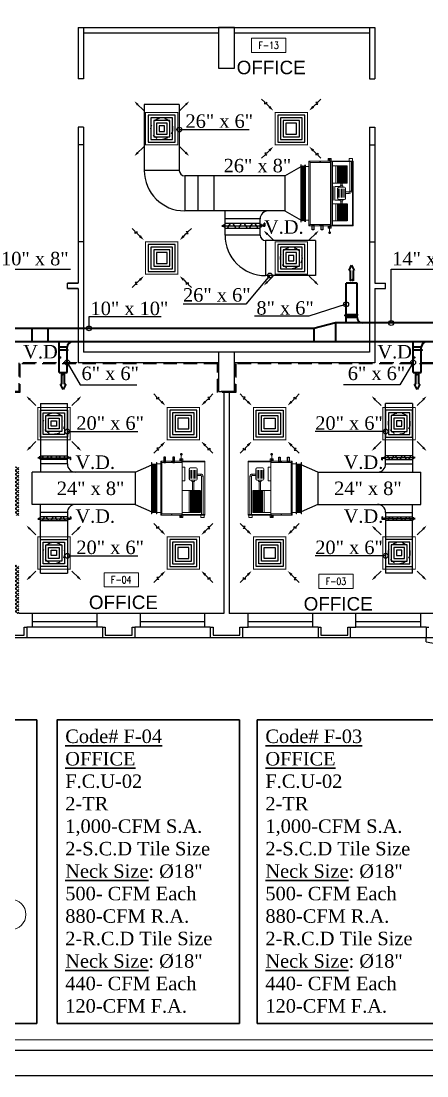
# Model space of a CAD drawing. Extents: x -432 to -365, y -145 to 173.
# Drawn here: x -398.62 to -391.1, y -105.47 to -85.91 of the extents above; entities that cross this region are included whole.
import ezdxf
from ezdxf.enums import TextEntityAlignment as Align

# ---------------------------------------------------------------- set-up
doc = ezdxf.new("R2010")
doc.units = 0
doc.header["$MEASUREMENT"] = 0
for name, pattern in [('DASHDOT', [1, 0.5, -0.25, 0, -0.25]), ('HIDDEN', [0.375, 0.25, -0.125]), ('HIDDEN-Z', [3, 2, -1])]:
    doc.linetypes.add(name, pattern=pattern)
for name, color, linetype in [('01_AC-EQUIP', 206, 'Continuous'), ('03_AC-S.DUCT', 5, 'Continuous'), ('12-AC-FL.CONN.', 2, 'Continuous'), ('A.C.VOLUM DAMPER', 2, 'Continuous'), ('COL', 2, 'Continuous'), ('COLHATCH', 5, 'Continuous'), ('elev', 2, 'Continuous'), ('ELEV1', 7, 'Continuous'), ('FASEL', 253, 'Continuous'), ('fram', 252, 'Continuous'), ('M-CH-WP-R', 40, 'HIDDEN-Z'), ('M-CH-WP-S', 142, 'Continuous'), ('M-DIFUSER', 195, 'Continuous'), ('M-DUCT-RA', 30, 'Continuous'), ('M-DUCT-SA', 5, 'Continuous'), ('M-EQBMNT', 21, 'Continuous'), ('METAL-EDGE', 253, 'Continuous'), ('WALL', 4, 'Continuous'), ('WIN', 5, 'Continuous'), ('ZONE TEXT', 73, 'Continuous')]:
    doc.layers.add(name, color=color, linetype=linetype)
for name, color, linetype, lineweight in [('04-AC_F.A.DUCT', 4, 'Continuous', 35), ('A-SYMB-RMNU', 4, 'Continuous', 9), ('AC-TEXT', 15, 'Continuous', 30), ('AXIS-TXT', 171, 'Continuous', 20)]:
    doc.layers.add(name, color=color, linetype=linetype, lineweight=lineweight)
doc.styles.add('AC', font='romans.shx', dxfattribs={"height": 0.2})
doc.styles.add('ARABY', font='sosa.shx')
doc.styles.add('ROMANS-TITLE', font='ROMANS.shx', dxfattribs={"width": 0.8})
doc.dimstyles.new('IHAB', dxfattribs={"dimscale": 0, "dimtxt": 0.15, "dimasz": 0.09, "dimexe": 0.18, "dimexo": 0.0625, "dimgap": 0, "dimtad": 0, "dimtih": 1, "dimtoh": 1, "dimzin": 0, "dimdsep": 46, "dimtxsty": 'ARABY', "dimcen": 0.03, "dimse1": 1, "dimse2": 1, "dimclrd": 36, "dimclrt": 42, "dimadec": 0, "dimazin": 0, "dimtfac": 1, "dimtmove": 1, "dimatfit": 3, "dimldrblk": 'ORIGIN', "dimfxl": 1, "dimtolj": 1, "dimtzin": 0, "dimarcsym": 0})

# ---------------------------------------------------------------- blocks, each defined once
blk = doc.blocks.new('*U251')
at = {"layer": 'M-DIFUSER', "ltscale": 5, "const_width": 18}
blk.add_lwpolyline([(-300, 300), (300, 300), (300, -300), (-300, -300)], close=True, dxfattribs=at)
at = {"layer": 'M-DIFUSER', "color": 21}
for points in [[(250, 250), (-250, 250), (-250, -250), (250, -250)], [(200, 200), (-200, 200), (-200, -200), (200, -200)], [(150, 150), (-150, 150), (-150, -150), (150, -150)], [(100, 100), (-100, 100), (-100, -100), (100, -100)], [(50, 50), (-50, 50), (-50, -50), (50, -50)]]:
    blk.add_lwpolyline(points, close=True, dxfattribs=at)
at = {"layer": 'M-DUCT-SA', "color": 5, "extrusion": (-5.07059e-20, -1.19855e-17, -1)}
blk.add_line((-461, 461), (-335, 335), dxfattribs=at)
at = {"layer": 'M-DUCT-SA', "color": 5, "extrusion": (-1.19855e-17, 5.07059e-20, -1)}
blk.add_line((461, 461), (335, 335), dxfattribs=at)
at = {"layer": 'M-DUCT-SA', "color": 5, "extrusion": (1.19855e-17, -5.07059e-20, -1)}
blk.add_line((-461, -461), (-335, -335), dxfattribs=at)
at = {"layer": 'M-DUCT-SA', "color": 5, "extrusion": (5.07059e-20, 1.19855e-17, -1)}
blk.add_line((461, -461), (335, -335), dxfattribs=at)
at = {"layer": 'M-DUCT-SA', "color": 5, "extrusion": (-5.07059e-20, -1.19855e-17, -1)}
blk.add_solid([(460, 428), (429, 459), (507, 507)], dxfattribs=at)
at = {"layer": 'M-DUCT-SA', "color": 5, "extrusion": (5.07059e-20, -1.19855e-17, -1)}
blk.add_solid([(-460, 428), (-429, 459), (-507, 507)], dxfattribs=at)
at = {"layer": 'M-DUCT-SA', "color": 5, "extrusion": (1.19855e-17, -5.07059e-20, -1)}
blk.add_solid([(428, -460), (459, -429), (507, -507)], dxfattribs=at)
at = {"layer": 'M-DUCT-SA', "color": 5, "extrusion": (-1.19855e-17, -5.07059e-20, -1)}
blk.add_solid([(-428, -460), (-459, -429), (-507, -507)], dxfattribs=at)
blk = doc.blocks.new('*U254')
at = {"layer": 'M-DIFUSER', "ltscale": 5, "const_width": 18}
blk.add_lwpolyline([(-300, 300), (300, 300), (300, -300), (-300, -300)], close=True, dxfattribs=at)
at = {"layer": 'M-DIFUSER', "color": 21}
for points in [[(250, 250), (-250, 250), (-250, -250), (250, -250)], [(200, 200), (-200, 200), (-200, -200), (200, -200)], [(150, 150), (-150, 150), (-150, -150), (150, -150)], [(100, 100), (-100, 100), (-100, -100), (100, -100)]]:
    blk.add_lwpolyline(points, close=True, dxfattribs=at)
at = {"layer": 'M-DUCT-RA', "color": 30}
for p, q in [((-491, 491), (-549, 549)), ((-491, 455), (-491, 491)), ((-455, 491), (-491, 455)), ((-455, 455), (-455, 491)), ((-406, 406), (-455, 455)), ((406, 406), (455, 455)), ((455, 491), (491, 491)), ((491, 455), (455, 491)), ((455, 455), (491, 455)), ((491, 491), (549, 549)), ((-491, -491), (-549, -549)), ((-491, -455), (-455, -491)), ((-455, -455), (-491, -455)), ((-455, -491), (-491, -491)), ((-406, -406), (-455, -455)), ((406, -406), (455, -455)), ((455, -491), (491, -455)), ((455, -455), (455, -491)), ((491, -455), (491, -491)), ((491, -491), (549, -549))]:
    blk.add_line(p, q, dxfattribs=at)
for points in [[(-389, 424), (-424, 389), (-335, 335)], [(424, 389), (389, 424), (335, 335)], [(-424, -389), (-389, -424), (-335, -335)], [(389, -424), (424, -389), (335, -335)]]:
    blk.add_solid(points, dxfattribs=at)
blk = doc.blocks.new('A$C180A56EA')
at = {"layer": 'A.C.VOLUM DAMPER'}
h = blk.add_hatch(dxfattribs=at)
h.set_pattern_fill('ANSI31', color=256, scale=0.001, style=0)
h.set_pattern_definition([(45, (129.5106855, -230.48025158), (-8.838834765e-05, 8.838834765e-05), [])])
h.paths.add_polyline_path([(0.0459, 0.0039), (0.0459, 0.0065), (0.0401, 0.0065), (0.0401, -0.0027), (0.0459, -0.0027), (0.0459, 0), (0.0603, 0), (0.0603, 0.0128), (0.057, 0.0128), (0.057, 0.0039)])
for p, q in [((-0.1242, 0.0032), (-0.1161, 0.0032)), ((-0.1161, 0.0004), (-0.119, 0.0032)), ((-0.1185, 0), (-0.1161, 0.0024)), ((-0.1161, 0.0015), (-0.1179, 0.0032)), ((-0.1174, 0), (-0.1161, 0.0013)), ((-0.1161, 0.0026), (-0.1168, 0.0032)), ((-0.1163, 0), (-0.1161, 0.0001)), ((-0.1161, 0.0001), (-0.1104, 0.0058)), ((-0.1161, 0.0013), (-0.1116, 0.0058)), ((-0.1161, 0.0024), (-0.1127, 0.0058)), ((-0.1161, -0.0026), (-0.1161, 0.0058)), ((-0.1161, 0.0035), (-0.1138, 0.0058)), ((-0.1161, 0.0058), (-0.1099, 0.0058)), ((-0.1161, 0.0057), (-0.116, 0.0058)), ((-0.1161, 0.0046), (-0.1149, 0.0058)), ((-0.1161, -0.001), (-0.1099, 0.0053)), ((-0.1099, -0.0014), (-0.1161, 0.0048)), ((-0.1161, -0.0021), (-0.1099, 0.0042)), ((-0.1099, -0.0026), (-0.1161, 0.0037)), ((-0.1109, -0.0026), (-0.1161, 0.0026)), ((-0.112, -0.0026), (-0.1161, 0.0015)), ((-0.1131, -0.0026), (-0.1161, 0.0004)), ((-0.1099, -0.0003), (-0.116, 0.0058)), ((-0.1156, -0.0026), (-0.1099, 0.0031)), ((-0.1099, 0.0008), (-0.1149, 0.0058)), ((-0.1145, -0.0026), (-0.1099, 0.002)), ((-0.1099, 0.0019), (-0.1138, 0.0058)), ((-0.1134, -0.0026), (-0.1099, 0.0009)), ((-0.1128, 0.0019), (0.0401, 0.0019)), ((-0.1099, 0.003), (-0.1127, 0.0058)), ((-0.1099, 0.0041), (-0.1116, 0.0058)), ((-0.1099, 0.0052), (-0.1105, 0.0058)), ((0.0401, 0.0121), (-0.1099, 0.0121)), ((-0.0882, 0.0113), (-0.0994, -0.0075)), ((-0.0768, 0.0113), (-0.0656, -0.0075)), ((-0.0402, 0.0113), (-0.0514, -0.0075)), ((-0.0284, 0.0113), (-0.0173, -0.0075)), ((0.0056, 0.0113), (-0.0056, -0.0075)), ((0.0174, 0.0113), (0.0286, -0.0075)), ((0.0459, 0.0065), (0.0401, 0.0065)), ((0.0401, 0.0065), (0.0401, -0.0027)), ((0.0459, 0.0039), (0.0459, 0.0065)), ((0.057, 0.0039), (0.0459, 0.0039)), ((0.0603, 0.0128), (0.057, 0.0128)), ((0.057, 0.0128), (0.057, 0.0039)), ((0.0603, 0.0128), (0.0603, 0)), ((-0.1242, 0), (-0.1161, 0)), ((-0.1142, -0.0026), (-0.1161, -0.0007)), ((-0.1153, -0.0026), (-0.1161, -0.0018)), ((-0.1099, -0.0026), (-0.1161, -0.0026)), ((-0.1123, -0.0026), (-0.1099, -0.0003)), ((-0.1111, -0.0026), (-0.1099, -0.0014)), ((-0.11, -0.0026), (-0.1099, -0.0025)), ((-0.1099, -0.0083), (0.0401, -0.0083)), ((0.0401, -0.0027), (0.0459, -0.0027)), ((0.0603, 0), (0.0459, 0)), ((0.0459, -0.0027), (0.0459, 0))]:
    blk.add_line(p, q, dxfattribs=at)
at = {"layer": 'A.C.VOLUM DAMPER', "extrusion": (0, 0, -1)}
for centre, major_axis, start_param, end_param in [((-0.0938, 0.0019), (0.00135, 0.00135), 3.926991, 7.068583), ((-0.0938, 0.0019), (-0.00135, 0.00135), 2.356195, 5.497787), ((-0.0712, 0.0019), (0.00135, 0.00135), 3.926991, 7.068583), ((-0.0712, 0.0019), (-0.00135, 0.00135), 2.356195, 5.497787), ((-0.0458, 0.0019), (0.00135, 0.00135), 3.926991, 7.068583), ((-0.0458, 0.0019), (-0.00135, 0.00135), 2.356195, 5.497787), ((-0.0228, 0.0019), (0.00135, 0.00135), 3.926991, 7.068583), ((-0.0228, 0.0019), (-0.00135, 0.00135), 2.356194, 5.497787), ((0, 0.0019), (0.00135, 0.00135), 3.926991, 7.068583), ((0, 0.0019), (0.00135, 0.00135), 0.785398, 3.926991), ((0.023, 0.0019), (0.00135, 0.00135), 3.926991, 7.068583), ((0.023, 0.0019), (-0.00135, 0.00135), 2.356195, 5.497787)]:
    blk.add_ellipse(centre, major_axis=major_axis, ratio=1, start_param=start_param, end_param=end_param, dxfattribs=at)
blk = doc.blocks.new('A$C224F6469')
at = {"layer": '01_AC-EQUIP', "color": 1, "lineweight": 20}
for p, q in [((0, 0), (1, 0)), ((0, -0.82), (0, 0)), ((1, -0.82), (1, 0)), ((0.007, -0.004), (0.988, -0.004)), ((0.007, -0.42), (0.007, -0.004)), ((0.32, -0.168), (0.163, -0.168)), ((0.32, -0.194), (0.163, -0.194)), ((0.236, -0.074), (0.236, -0.145)), ((0.263, -0.074), (0.236, -0.074)), ((0.263, -0.074), (0.263, -0.145)), ((0.276, -0.035), (1, -0.035)), ((0.276, -0.061), (0.276, -0.035)), ((0.276, -0.061), (1, -0.061)), ((0.541, -0.42), (0.541, -0.09)), ((0.541, -0.09), (0.949, -0.09)), ((0.541, -0.092), (0.949, -0.092)), ((0.541, -0.094), (0.949, -0.094)), ((0.541, -0.096), (0.949, -0.096)), ((0.541, -0.099), (0.949, -0.099)), ((0.541, -0.103), (0.949, -0.103)), ((0.541, -0.106), (0.949, -0.106)), ((0.541, -0.11), (0.949, -0.11)), ((0.541, -0.115), (0.949, -0.115)), ((0.541, -0.122), (0.949, -0.122)), ((0.541, -0.129), (0.949, -0.129)), ((0.541, -0.138), (0.949, -0.138)), ((0.541, -0.148), (0.949, -0.148)), ((0.541, -0.158), (0.949, -0.158)), ((0.541, -0.168), (0.949, -0.168)), ((0.541, -0.175), (0.949, -0.175)), ((0.541, -0.184), (0.949, -0.184)), ((0.541, -0.194), (0.949, -0.194)), ((0.949, -0.42), (0.949, -0.09)), ((0.988, -0.42), (0.988, -0.004)), ((0.109, -0.37), (0.363, -0.37)), ((0.109, -0.42), (0.109, -0.37)), ((0.32, -0.221), (0.163, -0.221)), ((0.32, -0.248), (0.163, -0.248)), ((0.32, -0.274), (0.163, -0.274)), ((0.363, -0.42), (0.363, -0.37)), ((0.541, -0.204), (0.376, -0.204)), ((0.541, -0.231), (0.376, -0.231)), ((0.541, -0.214), (0.949, -0.214)), ((0.541, -0.23), (0.949, -0.23)), ((0.541, -0.25), (0.949, -0.25)), ((0.541, -0.27), (0.949, -0.27)), ((0.949, -0.295), (0.541, -0.295)), ((0, -0.42), (1, -0.42)), ((0.022, -0.425), (0.001, -0.425)), ((0.011, -0.418), (0.011, -0.432)), ((0.978, -0.425), (0.999, -0.425)), ((0.989, -0.418), (0.989, -0.432)), ((0.022, -0.615), (0.001, -0.615)), ((0.011, -0.608), (0.011, -0.622)), ((0.978, -0.615), (0.999, -0.615)), ((0.989, -0.608), (0.989, -0.622)), ((1, -0.82), (0, -0.82)), ((0.022, -0.81), (0.001, -0.81)), ((0.011, -0.803), (0.011, -0.817)), ((0.05, -0.82), (0.05, -0.89)), ((0.95, -0.82), (0.95, -0.89)), ((0.978, -0.81), (0.999, -0.81)), ((0.989, -0.803), (0.989, -0.817))]:
    blk.add_line(p, q, dxfattribs=at)
at = {"layer": '01_AC-EQUIP', "color": 1, "linetype": 'DASHDOT', "lineweight": 20}
blk.add_line((0.541, -0.168), (0.949, -0.168), dxfattribs=at)
at = {"layer": '01_AC-EQUIP', "color": 4, "lineweight": 20}
blk.add_line((-0.128, -0.438), (-0.023, -0.438), dxfattribs=at)
at = {"layer": '01_AC-EQUIP', "color": 2, "lineweight": 20}
for p, q in [((0.047, -0.9), (0.063, -0.895)), ((0.047, -0.9), (0.063, -0.905)), ((0.047, -0.91), (0.063, -0.905)), ((0.047, -0.91), (0.063, -0.915)), ((0.047, -0.92), (0.063, -0.915)), ((0.047, -0.92), (0.063, -0.925)), ((0.047, -0.931), (0.063, -0.925)), ((0.047, -0.931), (0.063, -0.936)), ((0.047, -0.941), (0.063, -0.936)), ((0.047, -0.941), (0.063, -0.946)), ((0.047, -0.951), (0.063, -0.946)), ((0.047, -0.951), (0.063, -0.956)), ((0.047, -0.961), (0.063, -0.956)), ((0.047, -0.961), (0.063, -0.966)), ((0.047, -0.971), (0.063, -0.966)), ((0.047, -0.971), (0.063, -0.976)), ((0.047, -0.981), (0.063, -0.976)), ((0.063, -0.905), (0.937, -0.905)), ((0.063, -0.915), (0.937, -0.915)), ((0.063, -0.925), (0.937, -0.925)), ((0.063, -0.936), (0.937, -0.936)), ((0.063, -0.946), (0.937, -0.946)), ((0.063, -0.956), (0.937, -0.956)), ((0.063, -0.966), (0.937, -0.966)), ((0.063, -0.976), (0.937, -0.976)), ((0.953, -0.9), (0.937, -0.895)), ((0.953, -0.9), (0.937, -0.905)), ((0.953, -0.91), (0.937, -0.905)), ((0.953, -0.91), (0.937, -0.915)), ((0.953, -0.92), (0.937, -0.915)), ((0.953, -0.92), (0.937, -0.925)), ((0.953, -0.931), (0.937, -0.925)), ((0.953, -0.931), (0.937, -0.936)), ((0.953, -0.941), (0.937, -0.936)), ((0.953, -0.941), (0.937, -0.946)), ((0.953, -0.951), (0.937, -0.946)), ((0.953, -0.951), (0.937, -0.956)), ((0.953, -0.961), (0.937, -0.956)), ((0.953, -0.961), (0.937, -0.966)), ((0.953, -0.971), (0.937, -0.966)), ((0.953, -0.971), (0.937, -0.976)), ((0.953, -0.981), (0.937, -0.976)), ((0.047, -0.981), (0.063, -0.987)), ((0.953, -0.981), (0.937, -0.987))]:
    blk.add_line(p, q, dxfattribs=at)
at = {"layer": '01_AC-EQUIP', "color": 1, "lineweight": 20}
blk.add_lwpolyline([(0.324, -0.145), (0.149, -0.145, 0.414214), (0.122, -0.171), (0.122, -0.264, 0.414214), (0.149, -0.291), (0.324, -0.291, 0.414214), (0.351, -0.264), (0.351, -0.171, 0.414214)], format="xyb", close=True, dxfattribs=at)
for points in [[(0.351, -0.193), (0.376, -0.193), (0.376, -0.243), (0.351, -0.243)], [(1.044, -0.076), (1, -0.076), (1, -0.016), (1.044, -0.016)], [(-0.044, -0.407), (0, -0.407), (0, -0.467), (-0.044, -0.467)], [(0.025, -0.8), (0.975, -0.8), (0.975, -0.42), (0.025, -0.42)], [(1.044, -0.407), (1, -0.407), (1, -0.467), (1.044, -0.467)]]:
    blk.add_lwpolyline(points, close=True, dxfattribs=at)
at = {"layer": '01_AC-EQUIP', "color": 4, "lineweight": 20, "const_width": 0.0252}
blk.add_lwpolyline([(-0.126, -0.45, 1), (-0.131, -0.425, 1)], format="xyb", close=True, dxfattribs=at)
at = {"layer": '01_AC-EQUIP', "color": 2, "lineweight": 20}
for points in [[(0.975, -0.89), (0.975, -0.895), (0.025, -0.895), (0.025, -0.89)], [(0.975, -0.987), (0.975, -0.992), (0.025, -0.992), (0.025, -0.987)]]:
    blk.add_lwpolyline(points, close=True, dxfattribs=at)
at = {"layer": '01_AC-EQUIP', "color": 1, "lineweight": 20}
for centre in [(-0.023, -0.438), (1.023, -0.438)]:
    blk.add_circle(centre, 0.00932, dxfattribs=at)
for radius in [0.0399, 0.0133]:
    blk.add_arc((0.276, -0.074), radius, 90.0006, 180.0006, dxfattribs=at)
at = {"layer": '01_AC-EQUIP', "color": 1, "lineweight": 20, "extrusion": (0, 0, -1)}
for centre, major_axis, start_param, end_param in [((0.011, -0.425), (-0.00827, 0), -1.570796, 4.712389), ((0.011, -0.425), (-0.0047, 0), 3.141593, 9.424778), ((0.011, -0.615), (-0.00827, 0), -1.570796, 4.712389), ((0.011, -0.615), (-0.0047, 0), 3.141593, 9.424778), ((0.011, -0.81), (-0.00827, 0), -1.570796, 4.712389), ((0.011, -0.81), (-0.0047, 0), 3.141593, 9.424778)]:
    blk.add_ellipse(centre, major_axis=major_axis, ratio=0.646018, start_param=start_param, end_param=end_param, dxfattribs=at)
at = {"layer": '01_AC-EQUIP', "color": 1, "lineweight": 20}
for centre, major_axis, start_param, end_param in [((0.989, -0.425), (0.00827, 0), -1.570796, 4.712389), ((0.989, -0.425), (0.0047, 0), 3.141593, 9.424778), ((0.989, -0.615), (0.00827, 0), -1.570796, 4.712389), ((0.989, -0.615), (0.0047, 0), 3.141593, 9.424778), ((0.989, -0.81), (0.00827, 0), -1.570796, 4.712389), ((0.989, -0.81), (0.0047, 0), 3.141593, 9.424778)]:
    blk.add_ellipse(centre, major_axis=major_axis, ratio=0.646018, start_param=start_param, end_param=end_param, dxfattribs=at)
at = {"layer": 'M-CH-WP-R', "color": 6, "linetype": 'ByBlock', "ltscale": 1.5}
blk.add_lwpolyline([(0.025, -0.762), (0.025, -0.732), (-0.075, -0.732), (-0.075, -0.762)], close=True, dxfattribs=at)
at = {"layer": 'M-CH-WP-S', "color": 5, "linetype": 'ByBlock', "ltscale": 1.5}
blk.add_lwpolyline([(0.025, -0.597), (0.025, -0.567), (-0.075, -0.567), (-0.075, -0.597)], close=True, dxfattribs=at)
at = {"layer": 'M-EQBMNT', "color": 21, "linetype": 'ByBlock', "ltscale": 1.5}
blk.add_line((0.541, -0.09), (0.949, -0.09), dxfattribs=at)
blk = doc.blocks.new('A$C4397250F')
at = {"layer": '04-AC_F.A.DUCT'}
for p, q in [((0, 0), (-0.0241, -0.0482)), ((-0.0241, -0.0482), (-0.0132, -0.0482)), ((-0.0132, -0.0482), (-0.0132, -0.1443)), ((0.0241, -0.0482), (0, 0)), ((0.0132, -0.0482), (0.0241, -0.0482)), ((0.0132, -0.0482), (0.0132, -0.1443)), ((0, -0.1288), (-0.0132, -0.1443)), ((0.0132, -0.1443), (0, -0.1288))]:
    blk.add_line(p, q, dxfattribs=at)
blk = doc.blocks.new('A$C069E27EC')
at = {"layer": '01_AC-EQUIP', "color": 2, "linetype": 'Continuous'}
for p, q in [((0, 0), (0, -130)), ((1, 0.3), (0.5, -1.3)), ((1, 0.3), (1.5, -1.3)), ((2, 0.3), (1.5, -1.3)), ((2, 0.3), (2.5, -1.3)), ((3, 0.3), (2.5, -1.3)), ((3, 0.3), (3.6, -1.3)), ((4.1, 0.3), (3.6, -1.3)), ((4.1, 0.3), (4.6, -1.3)), ((5.1, 0.3), (4.6, -1.3)), ((5.1, 0.3), (5.6, -1.3)), ((6.1, 0.3), (5.6, -1.3)), ((6.1, 0.3), (6.6, -1.3)), ((7.1, 0.3), (6.6, -1.3)), ((7.1, 0.3), (7.6, -1.3)), ((8.1, 0.3), (7.6, -1.3)), ((8.1, 0.3), (8.6, -1.3)), ((9.2, 0.3), (8.6, -1.3)), ((9.2, 0.3), (9.7, -1.3)), ((1.5, -128.7), (1.5, -1.3)), ((2.5, -128.7), (2.5, -1.3)), ((3.6, -128.7), (3.6, -1.3)), ((4.6, -128.7), (4.6, -1.3)), ((5.6, -128.7), (5.6, -1.3)), ((6.6, -128.7), (6.6, -1.3)), ((7.6, -128.7), (7.6, -1.3)), ((8.6, -128.7), (8.6, -1.3)), ((1, -130.3), (0.5, -128.7)), ((1, -130.3), (1.5, -128.7)), ((2, -130.3), (1.5, -128.7)), ((2, -130.3), (2.5, -128.7)), ((3, -130.3), (2.5, -128.7)), ((3, -130.3), (3.6, -128.7)), ((4.1, -130.3), (3.6, -128.7)), ((4.1, -130.3), (4.6, -128.7)), ((5.1, -130.3), (4.6, -128.7)), ((5.1, -130.3), (5.6, -128.7)), ((6.1, -130.3), (5.6, -128.7)), ((6.1, -130.3), (6.6, -128.7)), ((7.1, -130.3), (6.6, -128.7)), ((7.1, -130.3), (7.6, -128.7)), ((8.1, -130.3), (7.6, -128.7)), ((8.1, -130.3), (8.6, -128.7)), ((9.2, -130.3), (8.6, -128.7)), ((9.2, -130.3), (9.7, -128.7))]:
    blk.add_line(p, q, dxfattribs=at)
for points in [[(0, 2.5), (0.5, 2.5), (0.5, -132.5), (0, -132.5)], [(9.7, 2.5), (10.2, 2.5), (10.2, -132.5), (9.7, -132.5)]]:
    blk.add_lwpolyline(points, close=True, dxfattribs=at)
blk = doc.blocks.new('A$C7CD32F90')
at = {"layer": '01_AC-EQUIP', "color": 1, "lineweight": 20}
for p, q in [((0.089, -0.4), (0.089, -0.116)), ((0.408, -0.116), (0.089, -0.116)), ((0.408, -0.117), (0.089, -0.117)), ((0.408, -0.119), (0.089, -0.119)), ((0.408, -0.122), (0.089, -0.122)), ((0.408, -0.125), (0.089, -0.125)), ((0.408, -0.128), (0.089, -0.128)), ((0.408, -0.132), (0.089, -0.132)), ((0.408, -0.136), (0.089, -0.136)), ((0.408, -0.141), (0.089, -0.141)), ((0.408, -0.148), (0.089, -0.148)), ((0.408, -0.155), (0.089, -0.155)), ((0.408, -0.164), (0.089, -0.164)), ((0.408, -0.173), (0.089, -0.173)), ((0.408, -0.183), (0.089, -0.183)), ((0.408, -0.193), (0.089, -0.193)), ((0.408, -0.4), (0.408, -0.116)), ((0.683, -0.168), (0.526, -0.168)), ((0.683, -0.194), (0.526, -0.194)), ((0.599, -0.074), (0.599, -0.145)), ((0.626, -0.074), (0.599, -0.074)), ((0.626, -0.074), (0.626, -0.145)), ((0.639, -0.035), (1.2, -0.035)), ((0.639, -0.061), (0.639, -0.035)), ((0.639, -0.061), (1.2, -0.061)), ((0.791, -0.4), (0.791, -0.116)), ((0.791, -0.116), (1.11, -0.116)), ((0.791, -0.117), (1.11, -0.117)), ((0.791, -0.119), (1.11, -0.119)), ((0.791, -0.122), (1.11, -0.122)), ((0.791, -0.125), (1.11, -0.125)), ((0.791, -0.128), (1.11, -0.128)), ((0.791, -0.132), (1.11, -0.132)), ((0.791, -0.136), (1.11, -0.136)), ((0.791, -0.141), (1.11, -0.141)), ((0.791, -0.148), (1.11, -0.148)), ((0.791, -0.155), (1.11, -0.155)), ((0.791, -0.164), (1.11, -0.164)), ((0.791, -0.173), (1.11, -0.173)), ((0.791, -0.183), (1.11, -0.183)), ((0.791, -0.193), (1.11, -0.193)), ((1.11, -0.4), (1.11, -0.116)), ((0.408, -0.201), (0.089, -0.201)), ((0.408, -0.209), (0.089, -0.209)), ((0.408, -0.219), (0.089, -0.219)), ((0.408, -0.229), (0.089, -0.229)), ((0.408, -0.239), (0.089, -0.239)), ((0.408, -0.255), (0.089, -0.255)), ((0.408, -0.275), (0.089, -0.275)), ((0.408, -0.295), (0.089, -0.295)), ((0.089, -0.321), (0.408, -0.321)), ((0.408, -0.204), (0.46, -0.204)), ((0.408, -0.231), (0.46, -0.231)), ((0.472, -0.243), (0.472, -0.343)), ((0.472, -0.343), (0.726, -0.343)), ((0.472, -0.37), (0.726, -0.37)), ((0.472, -0.4), (0.472, -0.37)), ((0.683, -0.221), (0.526, -0.221)), ((0.683, -0.248), (0.526, -0.248)), ((0.683, -0.274), (0.526, -0.274)), ((0.726, -0.243), (0.726, -0.343)), ((0.726, -0.4), (0.726, -0.37)), ((0.791, -0.204), (0.739, -0.204)), ((0.791, -0.231), (0.739, -0.231)), ((0.791, -0.201), (1.11, -0.201)), ((0.791, -0.209), (1.11, -0.209)), ((0.791, -0.219), (1.11, -0.219)), ((0.791, -0.229), (1.11, -0.229)), ((0.791, -0.239), (1.11, -0.239)), ((0.791, -0.255), (1.11, -0.255)), ((0.791, -0.275), (1.11, -0.275)), ((0.791, -0.295), (1.11, -0.295)), ((1.11, -0.321), (0.791, -0.321)), ((0.022, -0.425), (0.001, -0.425)), ((0.011, -0.418), (0.011, -0.432)), ((1.178, -0.425), (1.199, -0.425)), ((1.189, -0.418), (1.189, -0.432)), ((0.022, -0.615), (0.001, -0.615)), ((0.011, -0.608), (0.011, -0.622)), ((1.178, -0.615), (1.199, -0.615)), ((1.189, -0.608), (1.189, -0.622)), ((0.022, -0.81), (0.001, -0.81)), ((0.011, -0.803), (0.011, -0.817)), ((0.1, -0.824), (0.1, -0.89)), ((1.1, -0.824), (1.1, -0.89)), ((1.178, -0.81), (1.199, -0.81)), ((1.189, -0.803), (1.189, -0.817))]:
    blk.add_line(p, q, dxfattribs=at)
at = {"layer": '01_AC-EQUIP', "color": 1, "linetype": 'DASHDOT', "lineweight": 20}
for p, q in [((0.408, -0.193), (0.089, -0.193)), ((0.791, -0.193), (1.11, -0.193))]:
    blk.add_line(p, q, dxfattribs=at)
at = {"layer": '01_AC-EQUIP', "color": 4, "lineweight": 20}
blk.add_line((-0.128, -0.438), (-0.023, -0.438), dxfattribs=at)
at = {"layer": '01_AC-EQUIP', "color": 1, "lineweight": 20}
for points in [[(0, -0.4), (1.2, -0.4), (1.2, 0), (0, 0)], [(0.012, -0.388), (1.188, -0.388), (1.188, -0.012), (0.012, -0.012)], [(0.485, -0.193), (0.46, -0.193), (0.46, -0.243), (0.485, -0.243)], [(0.714, -0.193), (0.739, -0.193), (0.739, -0.243), (0.714, -0.243)], [(1.244, -0.076), (1.2, -0.076), (1.2, -0.016), (1.244, -0.016)], [(-0.044, -0.407), (0, -0.407), (0, -0.467), (-0.044, -0.467)], [(1.2, -0.4), (0, -0.4), (0, -0.824), (1.2, -0.824)], [(1.175, -0.42), (0.024, -0.42), (0.024, -0.8), (1.175, -0.8)], [(1.244, -0.407), (1.2, -0.407), (1.2, -0.467), (1.244, -0.467)]]:
    blk.add_lwpolyline(points, close=True, dxfattribs=at)
blk.add_lwpolyline([(0.687, -0.145), (0.511, -0.145, 0.414214), (0.485, -0.171), (0.485, -0.264, 0.414214), (0.511, -0.291), (0.687, -0.291, 0.414214), (0.714, -0.264), (0.714, -0.171, 0.414214)], format="xyb", close=True, dxfattribs=at)
at = {"layer": '01_AC-EQUIP', "color": 4, "lineweight": 20, "const_width": 0.0252}
blk.add_lwpolyline([(-0.126, -0.45, 1), (-0.131, -0.425, 1)], format="xyb", close=True, dxfattribs=at)
at = {"layer": '01_AC-EQUIP', "color": 1, "lineweight": 20}
for centre in [(-0.023, -0.438), (1.223, -0.438)]:
    blk.add_circle(centre, 0.00932, dxfattribs=at)
for radius in [0.0399, 0.0133]:
    blk.add_arc((0.639, -0.074), radius, 90.0006, 180.0006, dxfattribs=at)
at = {"layer": '01_AC-EQUIP', "color": 1, "lineweight": 20, "extrusion": (0, 0, -1)}
for centre, major_axis, start_param, end_param in [((0.011, -0.425), (-0.00827, 0), -1.570796, 4.712389), ((0.011, -0.425), (-0.0047, 0), 3.141593, 9.424778), ((0.011, -0.615), (-0.00827, 0), -1.570796, 4.712389), ((0.011, -0.615), (-0.0047, 0), 3.141593, 9.424778), ((0.011, -0.81), (-0.00827, 0), -1.570796, 4.712389), ((0.011, -0.81), (-0.0047, 0), 3.141593, 9.424778)]:
    blk.add_ellipse(centre, major_axis=major_axis, ratio=0.646018, start_param=start_param, end_param=end_param, dxfattribs=at)
at = {"layer": '01_AC-EQUIP', "color": 1, "lineweight": 20}
for centre, major_axis, start_param, end_param in [((1.189, -0.425), (0.00827, 0), -1.570796, 4.712389), ((1.189, -0.425), (0.0047, 0), 3.141593, 9.424778), ((1.189, -0.615), (0.00827, 0), -1.570796, 4.712389), ((1.189, -0.615), (0.0047, 0), 3.141593, 9.424778), ((1.189, -0.81), (0.00827, 0), -1.570796, 4.712389), ((1.189, -0.81), (0.0047, 0), 3.141593, 9.424778)]:
    blk.add_ellipse(centre, major_axis=major_axis, ratio=0.646018, start_param=start_param, end_param=end_param, dxfattribs=at)
at = {"layer": 'M-CH-WP-R', "color": 6, "linetype": 'ByBlock', "ltscale": 1.5}
blk.add_lwpolyline([(0.025, -0.762), (0.025, -0.732), (-0.075, -0.732), (-0.075, -0.762)], close=True, dxfattribs=at)
at = {"layer": 'M-CH-WP-S', "color": 5, "linetype": 'ByBlock', "ltscale": 1.5}
blk.add_lwpolyline([(0.025, -0.597), (0.025, -0.567), (-0.075, -0.567), (-0.075, -0.597)], close=True, dxfattribs=at)
at = {"layer": 'M-EQBMNT', "color": 21, "linetype": 'ByBlock', "ltscale": 1.5}
for p, q in [((0.408, -0.116), (0.089, -0.116)), ((0.791, -0.116), (1.11, -0.116))]:
    blk.add_line(p, q, dxfattribs=at)
at = {"layer": '01_AC-EQUIP', "color": 1, "lineweight": 20, "xscale": 0.00784765227677817, "yscale": 0.00784765227677817, "zscale": 0.00784765227677817, "rotation": 270}
blk.add_blockref('A$C069E27EC', (1.11, -0.89), dxfattribs=at)
blk = doc.blocks.new('A-ROOM')
at = {"layer": 'A-SYMB-RMNU'}
blk.add_lwpolyline([(-425, 175), (425, 175), (425, -175), (-425, -175)], close=True, dxfattribs=at)
at = {"layer": 'A-SYMB-RMNU', "style": 'ROMANS-TITLE', "width": 0.8}
blk.add_attdef('ROOM-NO', text='', height=175, dxfattribs=at).set_placement((0, 0), align=Align.MIDDLE)

msp = doc.modelspace()

# ---------------------------------------------------------------- hatches: boundary and pattern name
at = {"layer": 'COLHATCH', "linetype": 'Continuous'}
h = msp.add_hatch(dxfattribs=at)
h.set_pattern_fill('_USER', color=252, scale=0.05, angle=45, style=0, double=1, pattern_type=0)
h.set_pattern_definition([(45, (-202.924395, -252.77691), (-0.035355339, 0.035355339), []), (135, (-202.924395, -252.77691), (-0.035355339, -0.035355339), [])])
h.paths.add_polyline_path([(-382.484, -75.197), (-382.784, -75.197), (-382.784, -76.097), (-382.484, -76.097)])
h.paths.add_polyline_path([(-380.484, -75.197), (-381.284, -75.197), (-381.284, -75.497), (-380.484, -75.497)])
h.paths.add_polyline_path([(-378.534, -77.197), (-378.834, -77.197), (-378.834, -77.797), (-378.534, -77.797)])
h.paths.add_polyline_path([(-378.134, -80.777), (-378.934, -80.777), (-378.934, -81.077), (-378.134, -81.077)])
h.paths.add_polyline_path([(-380.684, -80.777), (-381.484, -80.777), (-381.484, -81.077), (-380.684, -81.077)])
h.paths.add_polyline_path([(-380.584, -85.827), (-381.484, -85.827), (-381.484, -86.127), (-380.584, -86.127)])
h.paths.add_polyline_path([(-378.134, -85.777), (-378.934, -85.777), (-378.934, -86.077), (-378.134, -86.077)])
h.paths.add_polyline_path([(-380.392, -92.047), (-381.492, -92.047), (-381.492, -92.347), (-380.639, -92.347, -0.011587), (-380.655, -93.033), (-380.405, -93.043, 0.01656)])
h.paths.add_polyline_path([(-380.586, -94.777), (-380.84, -94.777, -0.040808), (-381.428, -97.116), (-381.192, -97.197, 0.04151)])
h.paths.add_polyline_path([(-382.484, -94.177), (-382.784, -94.177), (-382.784, -95.077), (-382.484, -95.077)])
h.paths.add_polyline_path([(-386.614, -94.177), (-387.014, -94.177), (-387.014, -95.077), (-386.614, -95.077)])
h.paths.add_polyline_path([(-390.414, -94.177), (-390.864, -94.177), (-390.864, -95.077), (-390.414, -95.077)])
h.paths.add_polyline_path([(-390.664, -95.997), (-390.964, -95.997), (-390.964, -96.897), (-390.664, -96.897)])
h.paths.add_polyline_path([(-398.664, -94.177), (-398.964, -94.177), (-398.964, -95.077), (-398.664, -95.077)])
h.paths.add_polyline_path([(-398.664, -95.997), (-398.964, -95.997), (-398.964, -96.897), (-398.664, -96.897)])
h.paths.add_polyline_path([(-406.664, -94.177), (-406.964, -94.177), (-406.964, -95.077), (-406.664, -95.077)])
h.paths.add_polyline_path([(-406.664, -95.997), (-406.964, -95.997), (-406.964, -96.897), (-406.664, -96.897)])
h.paths.add_polyline_path([(-414.764, -94.177), (-415.214, -94.177), (-415.214, -95.077), (-414.764, -95.077)])
h.paths.add_polyline_path([(-414.664, -95.997), (-414.964, -95.997), (-414.964, -96.897), (-414.664, -96.897)])
h.paths.add_polyline_path([(-418.614, -94.177), (-419.014, -94.177), (-419.014, -95.077), (-418.614, -95.077)])
h.paths.add_polyline_path([(-422.844, -94.177), (-423.144, -94.177), (-423.144, -95.077), (-422.844, -95.077)])
h.paths.add_polyline_path([(-424.137, -92.047), (-425.237, -92.047, 0.01656), (-425.224, -93.043), (-424.974, -93.033, -0.011587), (-424.99, -92.347), (-424.137, -92.347)])
h.paths.add_polyline_path([(-424.789, -94.777), (-425.042, -94.777, 0.04151), (-424.437, -97.197), (-424.2, -97.116, -0.040808)])
h.paths.add_polyline_path([(-424.144, -85.827), (-425.044, -85.827), (-425.044, -86.127), (-424.144, -86.127)])
h.paths.add_polyline_path([(-426.694, -85.777), (-427.494, -85.777), (-427.494, -86.077), (-426.694, -86.077)])
h.paths.add_polyline_path([(-426.694, -80.777), (-427.494, -80.777), (-427.494, -81.077), (-426.694, -81.077)])
h.paths.add_polyline_path([(-424.144, -80.777), (-424.944, -80.777), (-424.944, -81.077), (-424.144, -81.077)])
h.paths.add_polyline_path([(-426.794, -77.197), (-427.094, -77.197), (-427.094, -77.797), (-426.794, -77.797)])
h.paths.add_polyline_path([(-424.344, -75.197), (-425.144, -75.197), (-425.144, -75.497), (-424.344, -75.497)])
h.paths.add_polyline_path([(-422.844, -75.197), (-423.144, -75.197), (-423.144, -76.097), (-422.844, -76.097)])
h.paths.add_polyline_path([(-418.564, -75.197), (-418.964, -75.197), (-418.964, -76.097), (-418.564, -76.097)])
h.paths.add_polyline_path([(-414.764, -75.197), (-415.214, -75.197), (-415.214, -76.097), (-414.764, -76.097)])
h.paths.add_polyline_path([(-405.414, -72.997), (-405.714, -72.997), (-405.714, -73.597), (-405.414, -73.597)])
h.paths.add_polyline_path([(-405.414, -75.497), (-400.314, -75.497), (-400.314, -76.947), (-400.014, -76.947), (-400.014, -75.197), (-405.714, -75.197), (-405.714, -76.947), (-405.414, -76.947)])
h.paths.add_polyline_path([(-398.664, -72.997), (-398.964, -72.997), (-398.964, -73.597), (-398.664, -73.597)])
h.paths.add_polyline_path([(-398.664, -76.347), (-398.964, -76.347), (-398.964, -76.947), (-398.664, -76.947)])
h.paths.add_polyline_path([(-390.414, -75.197), (-390.864, -75.197), (-390.864, -76.097), (-390.414, -76.097)])

# ---------------------------------------------------------------- linework, layer by layer
at = {"layer": '03_AC-S.DUCT', "linetype": 'Continuous'}
for p, q in [((-396.339, -87.452), (-396.339, -88.677)), ((-395.689, -87.452), (-396.339, -87.452)), ((-395.689, -87.452), (-395.689, -88.677)), ((-393.734, -88.777), (-393.43, -88.602)), ((-395.689, -88.677), (-396.339, -88.677)), ((-393.734, -88.777), (-395.589, -88.777)), ((-395.589, -88.777), (-395.589, -89.427)), ((-395.341, -89.427), (-395.341, -88.777)), ((-395.041, -89.427), (-395.041, -88.777)), ((-393.734, -88.777), (-393.734, -89.427)), ((-393.734, -89.427), (-395.589, -89.427)), ((-394.841, -89.877), (-394.841, -89.427)), ((-394.191, -89.577), (-394.841, -89.577)), ((-394.191, -89.877), (-394.191, -89.577)), ((-393.734, -89.427), (-393.43, -89.602)), ((-394.191, -89.877), (-394.841, -89.877)), ((-393.164, -89.977), (-394.091, -89.977)), ((-394.091, -89.977), (-394.091, -90.627)), ((-393.164, -89.977), (-393.164, -90.627)), ((-393.164, -90.627), (-394.091, -90.627)), ((-398.264, -92.997), (-397.764, -92.997)), ((-398.264, -92.997), (-398.264, -94.272)), ((-397.764, -94.122), (-397.764, -92.997)), ((-391.864, -94.122), (-391.864, -92.997)), ((-391.364, -92.997), (-391.864, -92.997)), ((-391.364, -92.997), (-391.364, -94.272)), ((-398.414, -94.872), (-398.414, -94.272)), ((-396.506, -94.272), (-398.414, -94.272)), ((-397.764, -94.122), (-398.264, -94.122)), ((-396.506, -94.272), (-396.201, -94.135)), ((-396.506, -94.272), (-396.506, -94.872)), ((-393.123, -94.272), (-393.428, -94.135)), ((-393.123, -94.272), (-391.214, -94.272)), ((-393.123, -94.272), (-393.123, -94.872)), ((-391.864, -94.122), (-391.364, -94.122)), ((-391.214, -94.872), (-391.214, -94.272)), ((-396.506, -94.872), (-398.414, -94.872)), ((-398.264, -96.147), (-398.264, -94.872)), ((-396.506, -94.872), (-396.201, -95.009)), ((-393.123, -94.872), (-393.428, -95.009)), ((-393.123, -94.872), (-391.214, -94.872)), ((-391.364, -96.147), (-391.364, -94.872)), ((-397.764, -95.022), (-398.264, -95.022)), ((-397.764, -95.022), (-397.764, -96.147)), ((-391.864, -95.022), (-391.864, -96.147)), ((-391.864, -95.022), (-391.364, -95.022)), ((-398.264, -96.147), (-397.764, -96.147)), ((-391.364, -96.147), (-391.864, -96.147))]:
    msp.add_line(p, q, dxfattribs=at)
for centre, radius, start, end in [((-395.589, -88.677), 0.75, 180, 270), ((-395.589, -88.677), 0.1, 180, 270), ((-394.041, -89.577), 0.15, 90, 180), ((-394.091, -89.877), 0.75, 180, 270), ((-394.091, -89.877), 0.1, 180, 270), ((-397.614, -94.122), 0.15, 180, 270), ((-392.014, -94.122), 0.15, 270, 0), ((-397.614, -95.022), 0.15, 90, 180), ((-392.014, -95.022), 0.15, 360, 90)]:
    msp.add_arc(centre, radius, start, end, dxfattribs=at)
at = {"layer": '04-AC_F.A.DUCT', "linetype": 'Continuous'}
for p, q in [((-392.595, -91.506), (-392.595, -90.769)), ((-392.395, -90.769), (-392.595, -90.769)), ((-392.395, -91.406), (-392.395, -90.769)), ((-392.795, -91.506), (-393.195, -91.606)), ((-390.527, -91.506), (-392.795, -91.506)), ((-392.795, -91.506), (-392.795, -91.856)), ((-392.395, -91.406), (-392.595, -91.406)), ((-393.195, -91.606), (-399.503, -91.606)), ((-398.418, -91.856), (-398.418, -91.606)), ((-398.118, -91.856), (-398.118, -91.606)), ((-393.195, -91.606), (-393.195, -91.856)), ((-382.609, -91.856), (-400.521, -91.856)), ((-397.918, -92.422), (-397.918, -91.856)), ((-391.353, -92.422), (-391.353, -91.856)), ((-397.768, -91.956), (-397.918, -91.956)), ((-397.768, -92.422), (-397.768, -91.956)), ((-391.203, -91.956), (-391.353, -91.956)), ((-391.203, -92.422), (-391.203, -91.956)), ((-397.918, -92.422), (-397.768, -92.422)), ((-391.353, -92.422), (-391.203, -92.422))]:
    msp.add_line(p, q, dxfattribs=at)
for centre, start, end in [((-392.295, -91.406), 180, 270), ((-397.668, -91.956), 90, 180), ((-391.103, -91.956), 90, 180)]:
    msp.add_arc(centre, 0.1, start, end, dxfattribs=at)
at = {"layer": '12-AC-FL.CONN.', "linetype": 'HIDDEN', "ltscale": 0.25}
for centre in [(-396.014, -87.902), (-393.614, -90.302), (-398.014, -93.372), (-391.614, -93.372), (-398.014, -95.772), (-391.614, -95.772)]:
    msp.add_circle(centre, 0.2, dxfattribs=at)
at = {"layer": 'AC-TEXT', "color": 34, "linetype": 'Continuous'}
for points in [[(-401.71, -104.5), (-398.332, -104.5), (-398.332, -98.87), (-401.71, -98.87)], [(-397.954, -104.5), (-394.576, -104.5), (-394.576, -98.87), (-397.954, -98.87)], [(-394.244, -104.5), (-390.866, -104.5), (-390.866, -98.87), (-394.244, -98.87)]]:
    msp.add_lwpolyline(points, close=True, dxfattribs=at)
at = {"layer": 'AXIS-TXT'}
msp.add_circle((-398.814, -102.478), 0.282, dxfattribs=at)
at = {"layer": 'COL', "linetype": 'Continuous'}
for points in [[(-394.664, -86.027), (-394.964, -86.027), (-394.964, -86.777), (-394.664, -86.777)], [(-394.664, -92.047), (-394.964, -92.047), (-394.964, -92.777), (-394.664, -92.777)]]:
    msp.add_lwpolyline(points, close=True, dxfattribs=at)
at = {"layer": 'elev', "color": 252}
for p, q in [((-397.114, -97.347), (-398.514, -97.347)), ((-395.114, -97.347), (-396.514, -97.347)), ((-393.114, -97.347), (-394.514, -97.347)), ((-391.114, -97.347), (-392.514, -97.347)), ((-391.114, -97.42), (-391.114, -97.347)), ((-391.114, -97.42), (-384.514, -98.584))]:
    msp.add_line(p, q, dxfattribs=at)
at = {"layer": 'ELEV1'}
for p, q in [((-397.214, -97.147), (-398.414, -97.147)), ((-395.214, -97.147), (-396.414, -97.147)), ((-393.214, -97.147), (-394.414, -97.147)), ((-391.214, -97.147), (-392.414, -97.147))]:
    msp.add_line(p, q, dxfattribs=at)
at = {"layer": 'FASEL', "linetype": 'HIDDEN'}
for points in [[(-390.984, -92.267), (-394.644, -92.267), (-394.644, -92.797), (-394.984, -92.797), (-394.984, -92.267), (-398.644, -92.267), (-398.644, -92.797), (-398.984, -92.797), (-398.984, -92.267), (-401.644, -92.267), (-401.644, -92.797), (-401.984, -92.797), (-401.984, -92.267), (-406.644, -92.267), (-406.644, -92.797), (-406.984, -92.797), (-406.984, -92.267), (-410.644, -92.267), (-410.644, -92.797), (-410.984, -92.797)], [(-390.964, -92.247), (-394.664, -92.247), (-394.664, -92.777), (-394.964, -92.777), (-394.964, -92.247), (-398.664, -92.247), (-398.664, -92.777), (-398.964, -92.777), (-398.964, -92.247), (-401.664, -92.247), (-401.664, -92.777), (-401.964, -92.777), (-401.964, -92.247), (-406.664, -92.247), (-406.664, -92.777), (-406.964, -92.777), (-406.964, -92.247), (-410.664, -92.247), (-410.664, -92.777), (-410.964, -92.777)]]:
    msp.add_lwpolyline(points, dxfattribs=at)
at = {"layer": 'fram'}
msp.add_line((-431.049, -104.995), (-367.003, -104.995), dxfattribs=at)
for points in [[(-431.526, -67.472), (-366.526, -67.472), (-366.526, -105.472), (-431.526, -105.472)], [(-374.58, -67.949), (-431.049, -67.949), (-431.049, -104.995), (-374.58, -104.995)]]:
    msp.add_lwpolyline(points, close=True, dxfattribs=at)
at = {"layer": 'METAL-EDGE', "color": 252, "linetype": 'Continuous'}
for p, q in [((-398.564, -97.297), (-398.564, -97.147)), ((-398.564, -97.147), (-398.514, -97.147)), ((-397.114, -97.147), (-397.064, -97.147)), ((-397.064, -97.147), (-397.064, -97.297)), ((-396.564, -97.297), (-396.564, -97.147)), ((-396.564, -97.147), (-396.514, -97.147)), ((-395.114, -97.147), (-395.064, -97.147)), ((-395.064, -97.147), (-395.064, -97.297)), ((-394.564, -97.297), (-394.564, -97.147)), ((-394.564, -97.147), (-394.514, -97.147)), ((-393.114, -97.147), (-393.064, -97.147)), ((-393.064, -97.147), (-393.064, -97.297)), ((-392.564, -97.297), (-392.564, -97.147)), ((-392.564, -97.147), (-392.514, -97.147)), ((-391.114, -97.147), (-391.064, -97.147)), ((-399.064, -97.297), (-398.564, -97.297)), ((-397.064, -97.297), (-396.564, -97.297)), ((-395.064, -97.297), (-394.564, -97.297)), ((-393.064, -97.297), (-392.564, -97.297))]:
    msp.add_line(p, q, dxfattribs=at)
at = {"layer": 'WALL', "color": 252, "linetype": 'Continuous'}
for p, q in [((-397.564, -86.027), (-397.564, -86.977)), ((-397.564, -86.027), (-397.464, -86.027)), ((-397.464, -86.027), (-397.464, -86.977)), ((-394.964, -86.027), (-394.964, -86.777)), ((-394.964, -86.027), (-394.664, -86.027)), ((-394.664, -86.777), (-394.664, -86.027)), ((-392.164, -86.027), (-392.164, -86.977)), ((-392.164, -86.027), (-392.064, -86.027)), ((-392.064, -86.027), (-392.064, -86.977)), ((-394.964, -86.777), (-394.664, -86.777)), ((-397.464, -86.977), (-397.564, -86.977)), ((-392.164, -86.977), (-392.064, -86.977)), ((-397.464, -87.877), (-397.564, -87.877)), ((-397.564, -87.877), (-397.564, -88.202)), ((-397.464, -87.877), (-397.464, -88.202)), ((-392.164, -87.877), (-392.064, -87.877)), ((-392.164, -87.877), (-392.164, -88.202)), ((-392.064, -87.877), (-392.064, -88.202)), ((-397.464, -88.202), (-397.564, -88.202)), ((-392.164, -88.202), (-392.064, -88.202)), ((-397.464, -90.002), (-397.564, -90.002)), ((-397.564, -90.002), (-397.564, -90.767)), ((-397.464, -90.002), (-397.464, -92.047)), ((-392.164, -90.002), (-392.064, -90.002)), ((-392.164, -90.002), (-392.164, -92.047)), ((-392.064, -90.002), (-392.064, -90.767)), ((-397.564, -90.767), (-397.764, -90.767)), ((-397.764, -90.867), (-397.764, -90.767)), ((-397.764, -90.867), (-397.764, -90.767)), ((-397.764, -90.767), (-397.564, -90.767)), ((-392.064, -90.767), (-391.864, -90.767)), ((-391.864, -90.867), (-391.864, -90.767)), ((-397.564, -90.867), (-397.764, -90.867)), ((-397.764, -90.867), (-397.564, -90.867)), ((-397.564, -90.867), (-397.564, -92.247)), ((-392.064, -90.867), (-392.064, -92.247)), ((-392.064, -90.867), (-391.864, -90.867)), ((-392.164, -92.047), (-397.464, -92.047)), ((-394.964, -92.247), (-397.564, -92.247)), ((-394.964, -92.247), (-394.964, -92.777)), ((-392.064, -92.247), (-394.664, -92.247)), ((-394.664, -92.777), (-394.664, -92.247)), ((-394.964, -92.777), (-394.664, -92.777)), ((-394.864, -92.797), (-394.864, -96.897)), ((-394.764, -92.797), (-394.864, -92.797)), ((-394.764, -92.797), (-394.764, -96.897)), ((-398.414, -96.897), (-398.664, -96.897)), ((-398.414, -96.897), (-398.414, -97.147)), ((-396.414, -96.897), (-397.214, -96.897)), ((-397.214, -97.147), (-397.214, -96.897)), ((-396.414, -96.897), (-396.414, -97.147)), ((-395.214, -97.147), (-395.214, -96.897)), ((-394.864, -96.897), (-395.214, -96.897)), ((-394.414, -96.897), (-394.764, -96.897)), ((-394.414, -97.147), (-394.414, -96.897)), ((-392.414, -96.897), (-393.214, -96.897)), ((-393.214, -97.147), (-393.214, -96.897)), ((-392.414, -97.147), (-392.414, -96.897)), ((-390.964, -96.897), (-391.214, -96.897)), ((-391.214, -97.147), (-391.214, -96.897)), ((-398.514, -97.147), (-398.514, -97.347)), ((-398.414, -97.147), (-398.514, -97.147)), ((-397.114, -97.147), (-397.214, -97.147)), ((-397.114, -97.147), (-397.114, -97.347)), ((-396.414, -97.147), (-396.514, -97.147)), ((-396.514, -97.147), (-396.514, -97.347)), ((-395.114, -97.147), (-395.214, -97.147)), ((-395.114, -97.147), (-395.114, -97.347)), ((-394.514, -97.347), (-394.514, -97.147)), ((-394.514, -97.147), (-394.414, -97.147)), ((-393.114, -97.147), (-393.214, -97.147)), ((-393.114, -97.147), (-393.114, -97.347)), ((-392.514, -97.347), (-392.514, -97.147)), ((-392.514, -97.147), (-392.414, -97.147)), ((-391.114, -97.147), (-391.214, -97.147)), ((-391.114, -97.147), (-391.114, -97.347)), ((-398.514, -97.347), (-399.114, -97.347)), ((-396.514, -97.347), (-397.114, -97.347)), ((-394.514, -97.347), (-395.114, -97.347)), ((-392.514, -97.347), (-393.114, -97.347)), ((-390.514, -97.347), (-391.114, -97.347))]:
    msp.add_line(p, q, dxfattribs=at)
msp.add_lwpolyline([(-374.772, -68.141, 0.0192, 0.0192, 0), (-430.857, -68.141, 0.0192, 0.0192, 0), (-430.857, -104.803, 0.0192, 0.0192, 0), (-374.772, -104.803, 0.0192, 0.0192, 0)], format="xyseb", close=True, dxfattribs=at)
at = {"layer": 'WIN', "color": 252}
for p, q in [((-397.464, -86.027), (-394.964, -86.027)), ((-394.664, -86.027), (-392.164, -86.027)), ((-397.464, -86.127), (-394.964, -86.127)), ((-394.664, -86.127), (-392.164, -86.127)), ((-397.564, -88.202), (-397.564, -90.002)), ((-397.464, -88.202), (-397.464, -90.002)), ((-392.164, -88.202), (-392.164, -90.002)), ((-392.064, -88.202), (-392.064, -90.002)), ((-397.214, -96.897), (-398.414, -96.897)), ((-395.214, -96.897), (-396.414, -96.897)), ((-393.214, -96.897), (-394.414, -96.897)), ((-391.214, -96.897), (-392.414, -96.897)), ((-397.214, -97.047), (-398.414, -97.047)), ((-395.214, -97.047), (-396.414, -97.047)), ((-393.214, -97.047), (-394.414, -97.047)), ((-391.214, -97.047), (-392.414, -97.047))]:
    msp.add_line(p, q, dxfattribs=at)

# ---------------------------------------------------------------- block references
at = {"layer": '01_AC-EQUIP', "xscale": -1}
for name, p, rotation in [('A$C7CD32F90', (-392.464, -89.702), 270), ('A$C224F6469', (-394.414, -94.072), 90)]:
    msp.add_blockref(name, p, dxfattribs=dict(at, rotation=rotation))
at = {"layer": '01_AC-EQUIP', "rotation": 270}
msp.add_blockref('A$C224F6469', (-395.214, -94.072), dxfattribs=at)
at = {"layer": '04-AC_F.A.DUCT', "xscale": -2, "yscale": 2, "zscale": 2}
msp.add_blockref('A$C4397250F', (-392.495, -90.436), dxfattribs=at)
at = {"layer": '04-AC_F.A.DUCT', "xscale": -2, "yscale": 2, "zscale": 2, "rotation": 180}
for p in [(-397.843, -92.738), (-391.278, -92.738)]:
    msp.add_blockref('A$C4397250F', p, dxfattribs=at)
at = {"layer": 'A-SYMB-RMNU', "xscale": 0.0007500000000391083, "yscale": 0.0007500000000106866, "zscale": 0.00075}
for p, values in [((-394.034, -86.357), {'ROOM-NO': 'F-13'}), ((-396.766, -96.27), {'ROOM-NO': 'F-04'}), ((-392.786, -96.299), {'ROOM-NO': 'F-03'})]:
    msp.add_blockref('A-ROOM', p, dxfattribs=at).add_auto_attribs(values)
at = {"layer": 'A.C.VOLUM DAMPER'}
for p, xscale, yscale, zscale in [((-394.365, -89.711), 4.333333319462781, 4.333333319462781, 4.333333319462824), ((-397.898, -95.143), 3.333333321445252, 3.333333321445252, 3.33333332144528), ((-391.731, -95.143), -3.333333321445252, 3.333333321445252, 3.33333332144528)]:
    msp.add_blockref('A$C180A56EA', p, dxfattribs=dict(at, xscale=xscale, yscale=yscale, zscale=zscale))
at = {"layer": 'A.C.VOLUM DAMPER', "rotation": 180}
for p, xscale, yscale, zscale in [((-392.541, -91.358), 1.333333328279991, 1.333333328279991, 1.333333328333255), ((-397.808, -92.007), -1.000001061474904, 1.000001061474904, 1.000001061514839), ((-391.243, -92.007), -1.000001061474904, 1.000001061474904, 1.000001061514839), ((-397.898, -94), -3.333333321445252, 3.333333321445252, 3.33333332144528), ((-391.731, -94), 3.333333321445252, 3.333333321445252, 3.33333332144528)]:
    msp.add_blockref('A$C180A56EA', p, dxfattribs=dict(at, xscale=xscale, yscale=yscale, zscale=zscale))
at = {"layer": 'M-DIFUSER', "color": 21, "yscale": 0.001000000000004775, "zscale": 0.001}
for name, p, xscale in [('*U251', (-396.014, -87.902), 0.0009999999999763531), ('*U251', (-396.014, -87.902), 0.0009999999999763531), ('*U251', (-396.014, -87.902), 0.0009999999999763531), ('*U254', (-393.614, -87.902), 0.0009999999999763531), ('*U254', (-393.614, -87.902), 0.0009999999999763531), ('*U254', (-393.614, -87.902), 0.0009999999999763531), ('*U254', (-396.014, -90.302), 0.0009999999999763531), ('*U251', (-393.614, -90.302), 0.0009999999999763531), ('*U251', (-398.014, -93.372), -0.0009999999999763531), ('*U254', (-395.614, -93.372), 0.0009999999999763531), ('*U254', (-394.014, -93.372), -0.0009999999999763531), ('*U251', (-391.614, -93.372), 0.0009999999999763531), ('*U251', (-398.014, -95.772), -0.0009999999999763531), ('*U254', (-395.614, -95.772), 0.0009999999999763531), ('*U254', (-394.014, -95.772), -0.0009999999999763531), ('*U251', (-391.614, -95.772), 0.0009999999999763531)]:
    msp.add_blockref(name, p, dxfattribs=dict(at, xscale=xscale))

# ---------------------------------------------------------------- texts
at = {"layer": 'AC-TEXT', "color": 34, "linetype": 'Continuous', "char_height": 0.25, "width": 3.95146, "style": 'AC'}
for s, insert, attachment_point in [('\\A1;{\\fTimes New Roman|b0|i0|c0|p18;\\C256;26" x 6"}', (-394.322, -87.89), 9), ('\\A1;{\\fTimes New Roman|b0|i0|c0|p18;\\C256;26" x 8"}', (-393.615, -88.716), 9), ('\\A1;{\\fTimes New Roman|b0|i0|c0|p18;\\C256;V.D.}', (-393.385, -89.856), 9), ('\\A1;{\\fTimes New Roman|b0|i0|c0|p18;\\C85;10" x 8"}', (-398.993, -90.441), 7), ('\\A1;{\\fTimes New Roman|b0|i0|c0|p18;\\C85;14" x 10"}', (-391.742, -90.441), 7), ('\\A1;{\\fTimes New Roman|b0|i0|c0|p18;\\C256;26" x 6"}', (-394.368, -91.114), 9), ('\\A1;{\\fTimes New Roman|b0|i0|c0|p18;\\C85;10" x 10"}', (-397.334, -91.365), 7), ('\\A1;{\\fTimes New Roman|b0|i0|c0|p18;\\C85;8" x 6"}', (-394.26, -91.356), 7), ('\\A1;{\\fTimes New Roman|b0|i0|c0|p18;\\C85;V.D.}', (-398.582, -92.17), 7), ('\\A1;{\\fTimes New Roman|b0|i0|c0|p18;\\C85;V.D.}', (-392.017, -92.17), 7), ('\\A1;{\\fTimes New Roman|b0|i0|c0|p18;\\C85;6" x 6"}', (-397.501, -92.569), 7), ('\\A1;{\\fTimes New Roman|b0|i0|c0|p18;\\C85;6" x 6"}', (-392.566, -92.569), 7), ('\\A1;{\\fTimes New Roman|b0|i0|c0|p18;\\C256;20" x 6"}', (-397.597, -93.491), 7), ('\\A1;{\\fTimes New Roman|b0|i0|c0|p18;\\C256;20" x 6"}', (-393.169, -93.491), 7), ('\\A1;{\\fTimes New Roman|b0|i0|c0|p18;\\C256;V.D.}', (-397.615, -94.219), 7), ('\\A1;{\\fTimes New Roman|b0|i0|c0|p18;\\C256;V.D.}', (-392.642, -94.219), 7), ('\\A1;{\\fTimes New Roman|b0|i0|c0|p18;\\C256;24" x 8"}', (-397.96, -94.702), 7), ('\\A1;{\\fTimes New Roman|b0|i0|c0|p18;\\C256;24" x 8"}', (-392.819, -94.702), 7), ('\\A1;{\\fTimes New Roman|b0|i0|c0|p18;\\C256;V.D.}', (-397.615, -95.219), 7), ('\\A1;{\\fTimes New Roman|b0|i0|c0|p18;\\C256;V.D.}', (-392.642, -95.219), 7), ('\\A1;{\\fTimes New Roman|b0|i0|c0|p18;\\C256;20" x 6"}', (-397.597, -95.797), 7), ('\\A1;{\\fTimes New Roman|b0|i0|c0|p18;\\C256;20" x 6"}', (-393.169, -95.797), 7), ('\\A1;{\\fTimes New Roman|b0|i0|c0|p18;\\L\\C3;Code# F-04\\POFFICE\\P\\l\\C256;F.C.U-02\\L\\C3;\\P\\l\\C34;2-TR\\P\\C256;1,000-CFM S.A.\\P\\pt0;\\C34;2-S.C.D Tile Size \\P\\LNeck Size\\l: %%C18"\\P500- CFM Each\\P\\C256;880-CFM R.A.\\C34; \\P\\ptz;2-R.C.D Tile Size\\P\\LNeck Size\\l: %%C18"\\P440- CFM Each \\P\\C256;120-CFM F.A.}', (-397.803, -104.304), 7), ('\\A1;{\\fTimes New Roman|b0|i0|c0|p18;\\L\\C3;Code# F-03\\POFFICE\\P\\l\\C256;F.C.U-02\\L\\C3;\\P\\l\\C34;2-TR\\P\\C256;1,000-CFM S.A.\\P\\pt0;\\C34;2-S.C.D Tile Size \\P\\LNeck Size\\l: %%C18"\\P500- CFM Each\\P\\C256;880-CFM R.A.\\C34; \\P\\ptz;2-R.C.D Tile Size\\P\\LNeck Size\\l: %%C18"\\P440- CFM Each \\P\\C256;120-CFM F.A.}', (-394.093, -104.304), 7)]:
    msp.add_mtext(s, dxfattribs=dict(at, insert=insert, attachment_point=attachment_point))
at = {"layer": 'ZONE TEXT', "linetype": 'Continuous', "char_height": 0.25, "width": 3.29288, "attachment_point": 1, "style": 'AC'}
for insert in [(-394.626, -86.642), (-397.365, -96.562), (-393.384, -96.591)]:
    msp.add_mtext('{\\fArial|b0|i0|c0|p34;OFFICE}', dxfattribs=dict(at, insert=insert))

# ---------------------------------------------------------------- leaders
at = {"layer": 'AC-TEXT', "color": 34, "linetype": 'Continuous'}
for points in [[(-395.689, -87.919), (-394.396, -87.919)], [(-399.398, -91.606), (-399.011, -90.507), (-397.707, -90.507)], [(-391.761, -91.506), (-391.761, -90.507), (-390.456, -90.507)], [(-394.009, -90.627), (-394.456, -91.156), (-395.617, -91.156)], [(-392.595, -91.16), (-393.287, -91.379), (-394.293, -91.379)], [(-397.362, -91.606), (-397.362, -91.386), (-396.024, -91.386)], [(-397.768, -92.24), (-397.524, -92.653), (-396.476, -92.653)], [(-391.354, -92.24), (-391.599, -92.653), (-392.647, -92.653)], [(-397.764, -93.52), (-396.459, -93.52)], [(-391.864, -93.52), (-393.17, -93.52)], [(-397.764, -95.826), (-396.459, -95.826)], [(-391.864, -95.826), (-393.17, -95.826)]]:
    msp.add_leader(points, dimstyle='IHAB', override={"dimscale": 1}, dxfattribs=at)

doc.saveas('drawing.dxf')
